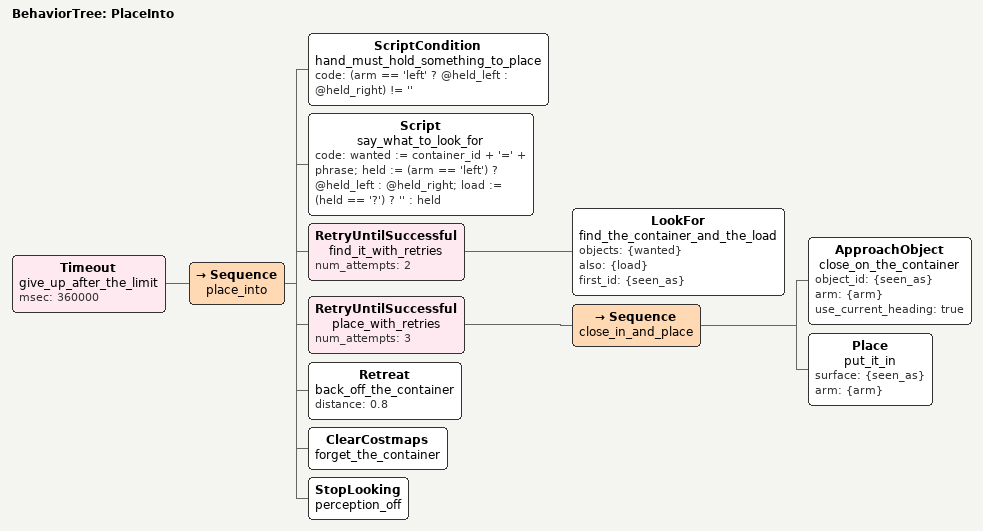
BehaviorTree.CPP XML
<?xml version="1.0"?>
<root BTCPP_format="4">
  <BehaviorTree ID="PlaceInto">
    <Timeout name="give_up_after_the_limit" msec="360000">
      <Sequence name="place_into">
        <ScriptCondition name="hand_must_hold_something_to_place"
                         code="(arm == 'left' ? @held_left : @held_right) != ''"/>
        <Script name="say_what_to_look_for"
                code="wanted := container_id + '=' + phrase; held := (arm == 'left') ? @held_left : @held_right; load := (held == '?') ? '' : held"/>
        <RetryUntilSuccessful name="find_it_with_retries" num_attempts="2">
          <LookFor name="find_the_container_and_the_load" objects="{wanted}" also="{load}"
                   first_id="{seen_as}"/>
        </RetryUntilSuccessful>
        <RetryUntilSuccessful name="place_with_retries" num_attempts="3">
          <Sequence name="close_in_and_place">
            <ApproachObject name="close_on_the_container" object_id="{seen_as}" arm="{arm}"
                            use_current_heading="true"/>
            <Place name="put_it_in" surface="{seen_as}" arm="{arm}"/>
          </Sequence>
        </RetryUntilSuccessful>
        <Retreat name="back_off_the_container" distance="0.8"/>
        <ClearCostmaps name="forget_the_container"/>
        <StopLooking name="perception_off"/>
      </Sequence>
    </Timeout>
  </BehaviorTree>

</root>
